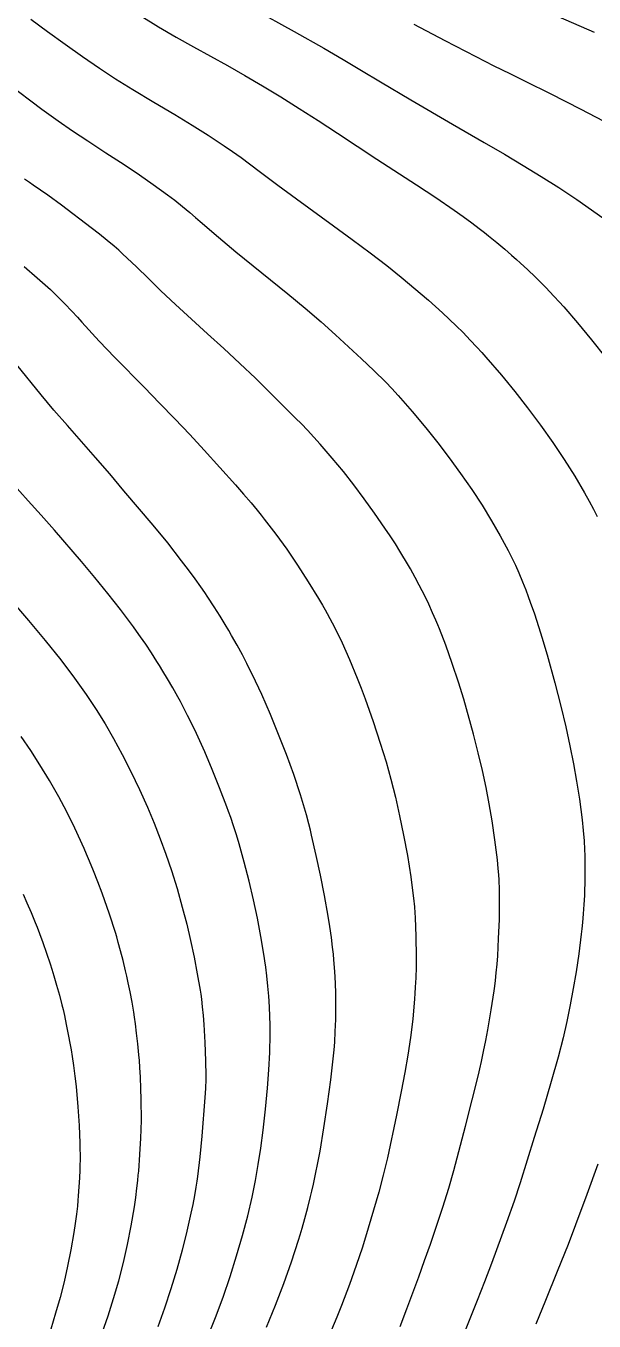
# Model space of a CAD drawing. Header units: millimetres. Extents: x 156921 to 159642, y 477538 to 479586.
# Drawn here: x 157619.31 to 157637.11, y 479253.73 to 479294.28 of the extents above; entities that cross this region are included whole.
import ezdxf

# ---------------------------------------------------------------- set-up
doc = ezdxf.new("R2010")
doc.units = ezdxf.units.MM
doc.header["$MEASUREMENT"] = 0
doc.layers.add('F0017111', color=94, linetype='Continuous', transparency=0.6)
doc.layers.add('F0017114', color=80, linetype='Continuous', transparency=0.6)

msp = doc.modelspace()

# ---------------------------------------------------------------- linework, layer by layer
at = {"layer": 'F0017111', "transparency": 33554521, "flags": 128}
for points in [[(157626.429, 479294.816), (157627.709, 479294.103), (157628.642, 479293.579), (157629.248, 479293.226), (157629.823, 479292.88), (157630.417, 479292.523), (157631.368, 479291.963), (157632.674, 479291.203), (157633.667, 479290.629), (157634.301, 479290.26), (157634.892, 479289.909), (157635.455, 479289.564), (157636.007, 479289.214), (157636.566, 479288.839), (157637.379, 479288.264)], [(157619.459, 479294.489), (157619.988, 479294.1), (157620.536, 479293.702), (157621.081, 479293.315), (157621.61, 479292.949), (157622.114, 479292.621), (157622.66, 479292.283), (157623.317, 479291.891), (157623.974, 479291.5), (157624.52, 479291.165), (157625.015, 479290.851), (157625.518, 479290.519), (157625.777, 479290.343), (157626.046, 479290.152), (157626.617, 479289.729), (157627.205, 479289.286), (157627.785, 479288.858), (157628.947, 479288.014), (157629.526, 479287.593), (157630.093, 479287.172), (157630.615, 479286.772), (157631.06, 479286.413), (157631.919, 479285.686), (157632.362, 479285.293), (157632.789, 479284.89), (157633.004, 479284.675), (157633.23, 479284.439), (157633.437, 479284.217), (157633.591, 479284.047), (157633.719, 479283.903), (157634.203, 479283.344), (157634.397, 479283.112), (157634.528, 479282.951), (157634.627, 479282.827), (157635.024, 479282.316), (157635.425, 479281.778), (157635.814, 479281.233), (157636.173, 479280.702), (157636.504, 479280.179), (157636.811, 479279.658), (157636.955, 479279.4), (157637.091, 479279.144), (157637.205, 479278.921)], [(157631.457, 479294.334), (157632.432, 479293.82), (157633.405, 479293.314), (157633.972, 479293.029), (157634.472, 479292.785), (157634.971, 479292.539), (157635.73, 479292.156), (157636.698, 479291.665), (157637.397, 479291.305)], [(157637.117, 479294.068), (157635.99, 479294.557)], [(157618.733, 479292.479), (157619.809, 479291.67), (157620.315, 479291.301), (157620.769, 479290.987), (157621.244, 479290.674), (157621.815, 479290.306), (157622.387, 479289.935), (157622.865, 479289.613), (157623.299, 479289.309), (157623.738, 479288.99), (157623.968, 479288.816), (157624.215, 479288.619), (157624.445, 479288.43), (157624.619, 479288.282), (157624.765, 479288.154), (157625.339, 479287.66), (157625.887, 479287.205), (157626.972, 479286.327), (157627.517, 479285.885), (157628.053, 479285.44), (157628.557, 479285.009), (157629.004, 479284.606), (157629.819, 479283.856), (157630.208, 479283.492), (157630.584, 479283.12), (157630.773, 479282.922), (157630.974, 479282.704), (157631.411, 479282.208), (157631.842, 479281.694), (157632.218, 479281.221), (157632.57, 479280.756), (157632.928, 479280.263), (157633.276, 479279.761), (157633.599, 479279.268), (157633.897, 479278.784), (157634.17, 479278.312), (157634.418, 479277.849), (157634.644, 479277.392), (157634.753, 479277.15), (157634.867, 479276.877), (157634.971, 479276.617), (157635.048, 479276.414), (157635.111, 479276.24), (157635.239, 479275.874), (157635.369, 479275.477), (157635.484, 479275.107), (157635.567, 479274.825), (157635.634, 479274.586), (157635.877, 479273.706), (157636.068, 479272.975), (157636.221, 479272.337), (157636.351, 479271.738), (157636.463, 479271.173), (157636.561, 479270.636), (157636.649, 479270.071), (157636.733, 479269.421), (157636.768, 479269.083), (157636.794, 479268.761), (157636.811, 479268.491), (157636.817, 479268.307), (157636.818, 479268.166), (157636.817, 479267.607), (157636.804, 479267.054), (157636.79, 479266.772), (157636.769, 479266.476), (157636.746, 479266.209), (157636.725, 479266.01), (157636.705, 479265.846), (157636.626, 479265.222), (157636.544, 479264.664), (157636.457, 479264.143), (157636.362, 479263.628), (157636.256, 479263.113), (157636.136, 479262.593), (157635.98, 479261.99), (157635.764, 479261.225), (157635.509, 479260.363), (157635.235, 479259.474), (157634.792, 479258.052), (157634.606, 479257.482), (157634.368, 479256.814), (157633.893, 479255.528), (157633.675, 479254.956), (157633.448, 479254.376), (157632.991, 479253.229)], [(157631.033, 479253.559), (157631.244, 479254.112), (157631.613, 479255.118), (157631.799, 479255.625), (157631.98, 479256.141), (157632.366, 479257.29), (157632.555, 479257.892), (157632.711, 479258.446), (157633.075, 479259.827), (157633.289, 479260.655), (157633.483, 479261.439), (157633.529, 479261.63), (157633.582, 479261.86), (157633.648, 479262.171), (157633.717, 479262.514), (157633.777, 479262.843), (157633.881, 479263.469), (157633.974, 479264.066), (157633.995, 479264.211), (157634.019, 479264.389), (157634.046, 479264.631), (157634.072, 479264.902), (157634.09, 479265.166), (157634.117, 479265.708), (157634.141, 479266.3), (157634.147, 479266.454), (157634.15, 479266.647), (157634.15, 479266.919), (157634.143, 479267.23), (157634.13, 479267.543), (157634.121, 479267.7), (157634.107, 479267.896), (157634.081, 479268.17), (157634.046, 479268.482), (157634.003, 479268.794), (157633.912, 479269.387), (157633.822, 479269.919), (157633.725, 479270.431), (157633.611, 479270.965), (157633.48, 479271.522), (157633.329, 479272.105), (157633.024, 479273.203), (157632.863, 479273.731), (157632.666, 479274.312), (157632.459, 479274.888), (157632.264, 479275.401), (157632.217, 479275.521), (157632.152, 479275.677), (157632.051, 479275.904), (157631.927, 479276.172), (157631.792, 479276.45), (157631.721, 479276.592), (157631.631, 479276.766), (157631.502, 479277.007), (157631.352, 479277.278), (157631.198, 479277.544), (157631.121, 479277.675), (157631.022, 479277.837), (157630.883, 479278.059), (157630.721, 479278.308), (157630.557, 479278.552), (157630.228, 479279.023), (157629.904, 479279.472), (157629.581, 479279.905), (157629.254, 479280.323), (157628.906, 479280.745), (157628.522, 479281.187), (157628.129, 479281.617), (157627.937, 479281.814), (157627.75, 479281.999), (157627.365, 479282.379), (157626.948, 479282.798), (157626.498, 479283.246), (157626.013, 479283.709), (157625.507, 479284.177), (157624.996, 479284.64), (157623.989, 479285.552), (157623.531, 479285.981), (157623.145, 479286.364), (157622.767, 479286.739), (157622.333, 479287.145), (157622.217, 479287.251), (157622.069, 479287.381), (157621.856, 479287.559), (157621.608, 479287.761), (157621.353, 479287.959), (157620.421, 479288.66), (157619.992, 479288.973), (157619.533, 479289.293), (157619.414, 479289.374), (157619.263, 479289.48)], [(157619.256, 479286.74), (157619.663, 479286.392), (157620.073, 479286.02), (157620.29, 479285.813), (157620.527, 479285.574), (157620.749, 479285.343), (157620.918, 479285.161), (157621.062, 479285.002), (157621.607, 479284.408), (157622.091, 479283.9), (157623.021, 479282.953), (157623.497, 479282.469), (157623.972, 479281.977), (157624.44, 479281.483), (157624.892, 479280.991), (157625.869, 479279.905), (157626.125, 479279.615), (157626.361, 479279.341), (157626.554, 479279.112), (157626.681, 479278.957), (157626.774, 479278.839), (157627.136, 479278.367), (157627.477, 479277.892), (157627.813, 479277.398), (157628.155, 479276.87), (157628.475, 479276.351), (157628.6, 479276.138), (157628.683, 479275.994), (157628.743, 479275.884), (157628.982, 479275.433), (157629.213, 479274.96), (157629.445, 479274.444), (157629.689, 479273.859), (157629.814, 479273.542), (157629.938, 479273.211), (157630.186, 479272.504), (157630.41, 479271.819), (157630.59, 479271.235), (157630.742, 479270.692), (157630.883, 479270.13), (157631.015, 479269.547), (157631.142, 479268.942), (157631.261, 479268.308), (157631.368, 479267.635), (157631.414, 479267.297), (157631.452, 479266.973), (157631.48, 479266.7), (157631.495, 479266.512), (157631.504, 479266.368), (157631.529, 479265.772), (157631.536, 479265.134), (157631.532, 479264.805), (157631.521, 479264.475), (157631.508, 479264.186), (157631.495, 479263.98), (157631.482, 479263.814), (157631.425, 479263.18), (157631.355, 479262.602), (157631.273, 479262.055), (157631.18, 479261.515), (157631.064, 479260.912), (157630.914, 479260.179), (157630.631, 479258.84), (157630.505, 479258.302), (157630.363, 479257.766), (157630.034, 479256.636), (157629.851, 479256.047), (157629.658, 479255.47), (157629.443, 479254.871), (157629.195, 479254.215), (157629.052, 479253.853), (157628.886, 479253.452)], [(157624.989, 479253.196), (157625.242, 479253.837), (157625.482, 479254.48), (157625.705, 479255.124), (157625.908, 479255.767), (157626.091, 479256.403), (157626.255, 479257.024), (157626.394, 479257.607), (157626.501, 479258.129), (157626.588, 479258.628), (157626.665, 479259.141), (157626.736, 479259.706), (157626.809, 479260.361), (157626.874, 479261.02), (157626.921, 479261.593), (157626.951, 479262.134), (157626.964, 479262.697), (157626.962, 479262.987), (157626.954, 479263.284), (157626.941, 479263.55), (157626.929, 479263.744), (157626.915, 479263.902), (157626.886, 479264.218), (157626.852, 479264.533), (157626.819, 479264.807), (157626.793, 479265.002), (157626.77, 479265.158), (157626.672, 479265.765), (157626.563, 479266.344), (157626.44, 479266.916), (157626.3, 479267.506), (157626.149, 479268.095), (157625.991, 479268.665), (157625.905, 479268.949), (157625.812, 479269.238), (157625.725, 479269.495), (157625.659, 479269.681), (157625.602, 479269.833), (157625.375, 479270.428), (157625.147, 479270.996), (157624.909, 479271.554), (157624.652, 479272.119), (157624.516, 479272.404), (157624.373, 479272.691), (157624.244, 479272.943), (157624.147, 479273.124), (157624.067, 479273.269), (157623.907, 479273.557), (157623.744, 479273.838), (157623.6, 479274.079), (157623.497, 479274.248), (157623.413, 479274.38), (157623.241, 479274.646), (157623.061, 479274.916), (157622.897, 479275.154), (157622.775, 479275.326), (157622.674, 479275.465), (157622.271, 479276.005), (157621.872, 479276.512), (157621.467, 479277.006), (157621.045, 479277.508), (157620.199, 479278.488), (157619.785, 479278.956), (157619.375, 479279.413), (157618.591, 479280.289)], [(157618.888, 479276.251), (157619.391, 479275.667), (157619.913, 479275.039), (157620.398, 479274.429), (157620.83, 479273.857), (157621.195, 479273.348), (157621.509, 479272.879), (157621.789, 479272.428), (157622.054, 479271.967), (157622.323, 479271.47), (157622.594, 479270.938), (157622.865, 479270.374), (157623.117, 479269.819), (157623.33, 479269.313), (157623.518, 479268.831), (157623.693, 479268.347), (157623.864, 479267.835), (157624.041, 479267.267), (157624.207, 479266.691), (157624.347, 479266.156), (157624.468, 479265.64), (157624.578, 479265.121), (157624.677, 479264.603), (157624.763, 479264.093), (157624.783, 479263.966), (157624.805, 479263.804), (157624.831, 479263.571), (157624.857, 479263.298), (157624.877, 479263.019), (157624.908, 479262.449), (157624.933, 479261.875), (157624.938, 479261.731), (157624.941, 479261.551), (157624.939, 479261.3), (157624.931, 479261.014), (157624.915, 479260.729), (157624.822, 479259.513), (157624.76, 479258.875), (157624.681, 479258.257), (157624.66, 479258.104), (157624.631, 479257.918), (157624.587, 479257.664), (157624.533, 479257.38), (157624.476, 479257.103), (157624.347, 479256.543), (157624.2, 479255.949), (157624.034, 479255.341), (157623.849, 479254.737), (157623.648, 479254.138), (157623.435, 479253.545)], [(157621.698, 479253.357), (157621.881, 479253.893), (157622.055, 479254.438), (157622.216, 479254.993), (157622.362, 479255.558), (157622.492, 479256.131), (157622.606, 479256.714), (157622.705, 479257.307), (157622.749, 479257.602), (157622.785, 479257.886), (157622.813, 479258.128), (157622.829, 479258.295), (157622.84, 479258.424), (157622.878, 479258.942), (157622.908, 479259.459), (157622.918, 479259.729), (157622.924, 479260.02), (157622.92, 479260.668), (157622.911, 479261.014), (157622.895, 479261.362), (157622.877, 479261.668), (157622.861, 479261.886), (157622.846, 479262.062), (157622.812, 479262.409), (157622.775, 479262.747), (157622.738, 479263.037), (157622.709, 479263.239), (157622.684, 479263.397), (157622.631, 479263.715), (157622.571, 479264.037), (157622.513, 479264.321), (157622.468, 479264.526), (157622.43, 479264.692), (157622.351, 479265.015), (157622.272, 479265.323), (157622.202, 479265.582), (157622.151, 479265.758), (157622.11, 479265.893), (157621.923, 479266.471), (157621.692, 479267.13), (157621.562, 479267.479), (157621.424, 479267.827), (157621.299, 479268.132), (157621.206, 479268.349), (157621.128, 479268.523), (157620.837, 479269.158), (157620.586, 479269.674), (157620.336, 479270.146), (157620.046, 479270.648), (157619.745, 479271.142), (157619.458, 479271.587), (157619.156, 479272.027)], [(157619.221, 479267.093), (157619.34, 479266.825), (157619.472, 479266.517), (157619.597, 479266.21), (157619.659, 479266.056), (157619.734, 479265.859), (157619.837, 479265.577), (157619.952, 479265.249), (157620.065, 479264.911), (157620.121, 479264.741), (157620.186, 479264.533), (157620.269, 479264.25), (157620.356, 479263.935), (157620.433, 479263.63), (157620.47, 479263.481), (157620.513, 479263.291), (157620.571, 479263.019), (157620.634, 479262.703), (157620.694, 479262.381), (157620.722, 479262.219), (157620.755, 479262.015), (157620.797, 479261.729), (157620.84, 479261.401), (157620.878, 479261.072), (157620.937, 479260.438), (157620.977, 479259.852), (157620.999, 479259.298), (157621.003, 479258.759), (157621.001, 479258.626), (157620.997, 479258.457), (157620.987, 479258.215), (157620.97, 479257.934), (157620.949, 479257.648), (157620.936, 479257.503), (157620.919, 479257.323), (157620.889, 479257.072), (157620.852, 479256.788), (157620.81, 479256.507), (157620.716, 479255.961), (157620.613, 479255.448), (157620.501, 479254.954), (157620.376, 479254.466), (157620.238, 479253.976), (157620.085, 479253.476)], [(157637.228, 479258.643), (157636.879, 479257.694), (157636.526, 479256.738), (157636.294, 479256.131), (157635.954, 479255.277), (157635.589, 479254.378), (157635.282, 479253.634)]]:
    msp.add_lwpolyline(points, dxfattribs=at)
at = {"layer": 'F0017114', "transparency": 33554521, "flags": 128}
for points in [[(157622.905, 479294.589), (157623.46, 479294.245), (157624.012, 479293.921), (157624.555, 479293.618), (157625.627, 479293.032), (157626.168, 479292.727), (157626.723, 479292.403), (157627.292, 479292.058), (157627.872, 479291.694), (157628.463, 479291.312), (157629.065, 479290.917), (157630.301, 479290.104), (157631.544, 479289.299), (157632.146, 479288.904), (157632.723, 479288.508), (157633.002, 479288.309), (157633.275, 479288.109), (157633.51, 479287.932), (157633.675, 479287.805), (157633.804, 479287.702), (157634.06, 479287.495), (157634.31, 479287.286), (157634.526, 479287.1), (157634.676, 479286.966), (157634.795, 479286.858), (157635.03, 479286.639), (157635.262, 479286.416), (157635.462, 479286.218), (157635.603, 479286.074), (157635.714, 479285.957), (157636.157, 479285.478), (157636.594, 479284.976), (157637.032, 479284.447), (157637.476, 479283.888)], [(157626.842, 479253.538), (157627.126, 479254.226), (157627.386, 479254.909), (157627.625, 479255.587), (157627.845, 479256.262), (157627.897, 479256.431), (157627.96, 479256.642), (157628.045, 479256.94), (157628.137, 479257.282), (157628.224, 479257.626), (157628.267, 479257.799), (157628.317, 479258.017), (157628.383, 479258.327), (157628.455, 479258.685), (157628.522, 479259.048), (157628.645, 479259.784), (157628.76, 479260.528), (157628.861, 479261.278), (157628.944, 479262.033), (157628.963, 479262.222), (157628.981, 479262.459), (157629, 479262.791), (157629.015, 479263.172), (157629.021, 479263.553), (157629.021, 479263.744), (157629.018, 479263.98), (157629.006, 479264.306), (157628.986, 479264.674), (157628.956, 479265.036), (157628.94, 479265.216), (157628.916, 479265.437), (157628.878, 479265.74), (157628.831, 479266.079), (157628.777, 479266.41), (157628.66, 479267.055), (157628.535, 479267.684), (157628.4, 479268.309), (157628.256, 479268.942), (157628.22, 479269.101), (157628.17, 479269.3), (157628.095, 479269.578), (157628.005, 479269.894), (157627.907, 479270.209), (157627.697, 479270.837), (157627.47, 479271.463), (157627.226, 479272.089), (157626.968, 479272.716), (157626.694, 479273.343), (157626.402, 479273.966), (157626.327, 479274.121), (157626.23, 479274.314), (157626.09, 479274.583), (157625.924, 479274.89), (157625.753, 479275.194), (157625.666, 479275.346), (157625.554, 479275.535), (157625.392, 479275.796), (157625.203, 479276.094), (157625.008, 479276.388), (157624.909, 479276.535), (157624.784, 479276.717), (157624.605, 479276.968), (157624.398, 479277.252), (157624.186, 479277.533), (157623.75, 479278.09), (157623.293, 479278.642), (157622.379, 479279.725), (157621.932, 479280.251), (157621.486, 479280.766), (157620.605, 479281.765), (157620.182, 479282.251), (157619.781, 479282.729), (157619.018, 479283.665)]]:
    msp.add_lwpolyline(points, dxfattribs=at)

doc.saveas('drawing.dxf')
